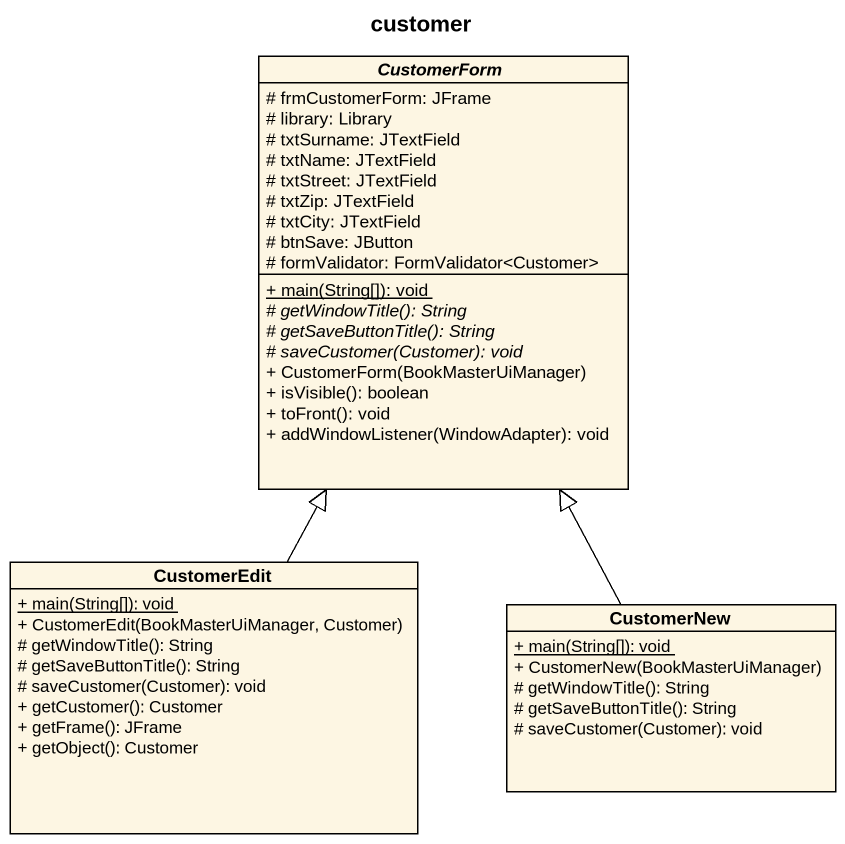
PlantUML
@startuml
title customer
hide circle
hide empty members
skinparam classAttributeIconSize 0
abstract class CustomerForm {
  # frmCustomerForm: JFrame
  # library: Library
  # txtSurname: JTextField
  # txtName: JTextField
  # txtStreet: JTextField
  # txtZip: JTextField
  # txtCity: JTextField
  # btnSave: JButton
  # formValidator: FormValidator<Customer>
  {static} + main(String[]): void
  {abstract} # getWindowTitle(): String
  {abstract} # getSaveButtonTitle(): String
  {abstract} # saveCustomer(Customer): void
  + CustomerForm(BookMasterUiManager)
  + isVisible(): boolean
  + toFront(): void
  + addWindowListener(WindowAdapter): void
}
class CustomerEdit {
  {static} + main(String[]): void
  + CustomerEdit(BookMasterUiManager, Customer)
  # getWindowTitle(): String
  # getSaveButtonTitle(): String
  # saveCustomer(Customer): void
  + getCustomer(): Customer
  + getFrame(): JFrame
  + getObject(): Customer
}
class CustomerNew {
  {static} + main(String[]): void
  + CustomerNew(BookMasterUiManager)
  # getWindowTitle(): String
  # getSaveButtonTitle(): String
  # saveCustomer(Customer): void
}
CustomerEdit -up-|> CustomerForm
CustomerNew -up-|> CustomerForm
@enduml
